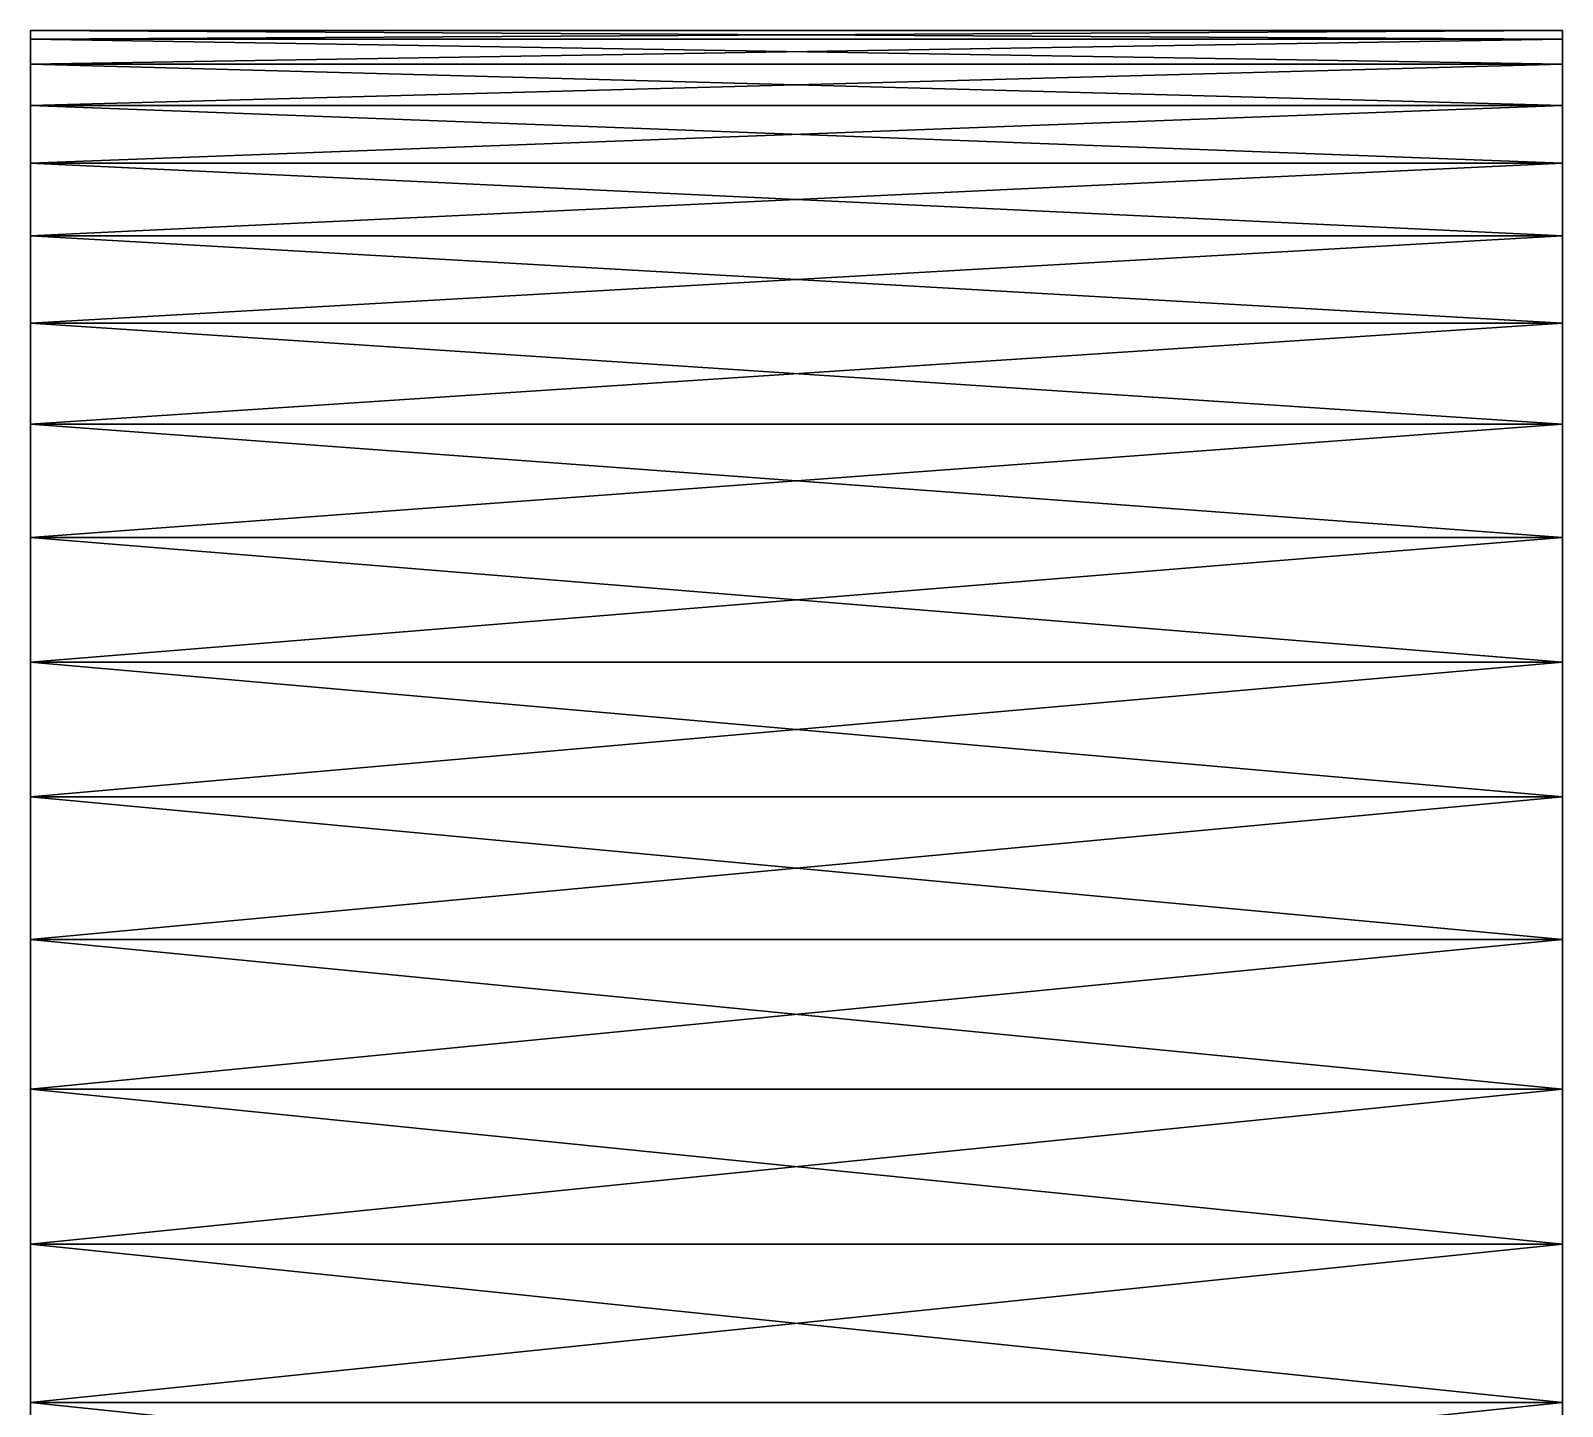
# Model space of a CAD drawing. Extents: x -53 to 3.8, y 0 to 88.2.
# Drawn here: x -46.131 to -42.131, y 84.657 to 88.249 of the extents above; entities that cross this region are included whole.
import ezdxf

# ---------------------------------------------------------------- set-up
doc = ezdxf.new("R2010")
doc.units = 0

msp = doc.modelspace()

# ---------------------------------------------------------------- linework, layer by layer
for points in [[(-46.131, 88.249, 4), (-42.131, 88.2271, 3.58189), (-46.131, 88.2271, 3.58189)], [(-42.131, 88.249, 4), (-42.131, 88.2271, 3.58189), (-46.131, 88.249, 4)], [(-46.131, 83.1902, 5.09861), (-46.131, 88.249, 4), (-46.131, 88.2271, 3.58189)], [(-46.131, 83.5144, 5.39709), (-46.131, 88.249, 4), (-46.131, 83.1902, 5.09861)], [(-46.131, 83.8039, 5.72943), (-46.131, 88.249, 4), (-46.131, 83.5144, 5.39709)], [(-46.131, 84.055, 6.09159), (-46.131, 88.249, 4), (-46.131, 83.8039, 5.72943)], [(-46.131, 84.2647, 6.47917), (-46.131, 88.249, 4), (-46.131, 84.055, 6.09159)], [(-46.131, 84.4306, 6.88748), (-46.131, 88.249, 4), (-46.131, 84.2647, 6.47917)], [(-46.131, 84.5505, 7.31155), (-46.131, 88.249, 4), (-46.131, 84.4306, 6.88748)], [(-46.131, 88.249, 9.5), (-46.131, 88.249, 4), (-46.131, 84.5505, 7.31155)], [(-46.131, 84.623, 7.74625), (-46.131, 88.249, 9.5), (-46.131, 84.5505, 7.31155)], [(-46.131, 84.6473, 8.18628), (-46.131, 88.249, 9.5), (-46.131, 84.623, 7.74625)], [(-46.131, 84.623, 8.62631), (-46.131, 88.249, 9.5), (-46.131, 84.6473, 8.18628)], [(-46.131, 84.5505, 9.061), (-46.131, 88.249, 9.5), (-46.131, 84.623, 8.62631)], [(-46.131, 84.4306, 9.48508), (-46.131, 88.249, 9.5), (-46.131, 84.5505, 9.061)], [(-46.131, 88.2271, 9.91811), (-46.131, 88.249, 9.5), (-46.131, 84.4306, 9.48508)], [(-46.131, 88.249, 9.5), (-42.131, 88.249, 4), (-46.131, 88.249, 4)], [(-42.131, 88.249, 9.5), (-42.131, 88.249, 4), (-46.131, 88.249, 9.5)], [(-46.131, 88.2271, 9.91811), (-42.131, 88.249, 9.5), (-46.131, 88.249, 9.5)], [(-42.131, 88.2271, 9.91811), (-42.131, 88.249, 9.5), (-46.131, 88.2271, 9.91811)], [(-42.131, 88.249, 9.5), (-42.131, 84.249, 13.5), (-42.131, 74.249)], [(-42.131, 88.249, 4), (-42.131, 88.249, 9.5), (-42.131, 74.249)], [(-42.131, 88.249, 9.5), (-42.131, 88.2271, 9.91811), (-42.131, 84.249, 13.5)], [(-42.131, 84.249), (-42.131, 88.249, 4), (-42.131, 74.249)], [(-42.131, 88.2271, 3.58189), (-42.131, 88.249, 4), (-42.131, 84.249)], [(-42.131, 88.2271, 3.58189), (-42.131, 88.1616, 3.16835), (-46.131, 88.1616, 3.16835)], [(-46.131, 88.2271, 3.58189), (-42.131, 88.2271, 3.58189), (-46.131, 88.1616, 3.16835)], [(-46.131, 88.2271, 3.58189), (-46.131, 88.1616, 3.16835), (-46.131, 83.1902, 5.09861)], [(-46.131, 88.1616, 10.3316), (-46.131, 88.2271, 9.91811), (-46.131, 84.4306, 9.48508)], [(-42.131, 88.1616, 10.3316), (-42.131, 88.2271, 9.91811), (-46.131, 88.2271, 9.91811)], [(-46.131, 88.1616, 10.3316), (-42.131, 88.1616, 10.3316), (-46.131, 88.2271, 9.91811)], [(-42.131, 84.249, 13.5), (-42.131, 88.2271, 9.91811), (-42.131, 88.1616, 10.3316)], [(-42.131, 88.1616, 3.16835), (-42.131, 88.2271, 3.58189), (-42.131, 84.249)], [(-42.131, 88.1616, 3.16835), (-42.131, 88.0532, 2.76393), (-46.131, 88.0532, 2.76393)], [(-46.131, 88.1616, 3.16835), (-42.131, 88.1616, 3.16835), (-46.131, 88.0532, 2.76393)], [(-46.131, 88.1616, 3.16835), (-46.131, 88.0532, 2.76393), (-46.131, 83.1902, 5.09861)], [(-46.131, 84.2647, 9.89338), (-46.131, 88.1616, 10.3316), (-46.131, 84.4306, 9.48508)], [(-46.131, 88.0532, 10.7361), (-46.131, 88.1616, 10.3316), (-46.131, 84.2647, 9.89338)], [(-42.131, 88.0532, 10.7361), (-42.131, 88.1616, 10.3316), (-46.131, 88.1616, 10.3316)], [(-46.131, 88.0532, 10.7361), (-42.131, 88.0532, 10.7361), (-46.131, 88.1616, 10.3316)], [(-42.131, 88.1616, 10.3316), (-42.131, 88.0532, 10.7361), (-42.131, 84.249, 13.5)], [(-42.131, 84.249), (-42.131, 88.0532, 2.76393), (-42.131, 88.1616, 3.16835)], [(-42.131, 88.0532, 2.76393), (-42.131, 87.9032, 2.37305), (-46.131, 87.9032, 2.37305)], [(-46.131, 88.0532, 2.76393), (-42.131, 88.0532, 2.76393), (-46.131, 87.9032, 2.37305)], [(-46.131, 82.8351, 4.83761), (-46.131, 88.0532, 2.76393), (-46.131, 87.9032, 2.37305)], [(-46.131, 83.1902, 5.09861), (-46.131, 88.0532, 2.76393), (-46.131, 82.8351, 4.83761)], [(-46.131, 87.9032, 11.1269), (-46.131, 88.0532, 10.7361), (-46.131, 84.2647, 9.89338)], [(-42.131, 87.9032, 11.1269), (-42.131, 88.0532, 10.7361), (-46.131, 88.0532, 10.7361)], [(-46.131, 87.9032, 11.1269), (-42.131, 87.9032, 11.1269), (-46.131, 88.0532, 10.7361)], [(-42.131, 88.0532, 10.7361), (-42.131, 87.9032, 11.1269), (-42.131, 84.249, 13.5)], [(-42.131, 87.9032, 2.37305), (-42.131, 88.0532, 2.76393), (-42.131, 84.249)], [(-42.131, 87.9032, 2.37305), (-42.131, 87.7131, 2), (-46.131, 87.7131, 2)], [(-46.131, 87.9032, 2.37305), (-42.131, 87.9032, 2.37305), (-46.131, 87.7131, 2)], [(-46.131, 87.9032, 2.37305), (-46.131, 87.7131, 2), (-46.131, 82.8351, 4.83761)], [(-46.131, 84.055, 10.281), (-46.131, 87.9032, 11.1269), (-46.131, 84.2647, 9.89338)], [(-46.131, 87.7131, 11.5), (-46.131, 87.9032, 11.1269), (-46.131, 84.055, 10.281)], [(-42.131, 87.7131, 11.5), (-42.131, 87.9032, 11.1269), (-46.131, 87.9032, 11.1269)], [(-46.131, 87.7131, 11.5), (-42.131, 87.7131, 11.5), (-46.131, 87.9032, 11.1269)], [(-42.131, 84.249, 13.5), (-42.131, 87.9032, 11.1269), (-42.131, 87.7131, 11.5)], [(-42.131, 87.7131, 2), (-42.131, 87.9032, 2.37305), (-42.131, 84.249)], [(-42.131, 87.7131, 2), (-42.131, 87.4851, 1.64886), (-46.131, 87.4851, 1.64886)], [(-46.131, 87.7131, 2), (-42.131, 87.7131, 2), (-46.131, 87.4851, 1.64886)], [(-46.131, 87.7131, 2), (-46.131, 87.4851, 1.64886), (-46.131, 82.8351, 4.83761)], [(-46.131, 87.4851, 11.8511), (-46.131, 87.7131, 11.5), (-46.131, 84.055, 10.281)], [(-42.131, 87.4851, 11.8511), (-42.131, 87.7131, 11.5), (-46.131, 87.7131, 11.5)], [(-46.131, 87.4851, 11.8511), (-42.131, 87.4851, 11.8511), (-46.131, 87.7131, 11.5)], [(-42.131, 87.7131, 11.5), (-42.131, 87.4851, 11.8511), (-42.131, 84.249, 13.5)], [(-42.131, 84.6671, 0.02191), (-42.131, 87.7131, 2), (-42.131, 84.249)], [(-42.131, 87.4851, 1.64886), (-42.131, 87.7131, 2), (-42.131, 84.6671, 0.02191)], [(-42.131, 87.4851, 1.64886), (-42.131, 87.2216, 1.32348), (-46.131, 87.2216, 1.32348)], [(-46.131, 87.4851, 1.64886), (-42.131, 87.4851, 1.64886), (-46.131, 87.2216, 1.32348)], [(-46.131, 87.4851, 1.64886), (-46.131, 87.2216, 1.32348), (-46.131, 82.4534, 4.61726)], [(-46.131, 82.8351, 4.83761), (-46.131, 87.4851, 1.64886), (-46.131, 82.4534, 4.61726)], [(-46.131, 83.8039, 10.6431), (-46.131, 87.4851, 11.8511), (-46.131, 84.055, 10.281)], [(-46.131, 87.2216, 12.1765), (-46.131, 87.4851, 11.8511), (-46.131, 83.8039, 10.6431)], [(-42.131, 87.2216, 12.1765), (-42.131, 87.4851, 11.8511), (-46.131, 87.4851, 11.8511)], [(-46.131, 87.2216, 12.1765), (-42.131, 87.2216, 12.1765), (-46.131, 87.4851, 11.8511)], [(-42.131, 87.4851, 11.8511), (-42.131, 87.2216, 12.1765), (-42.131, 84.249, 13.5)], [(-42.131, 87.2216, 1.32348), (-42.131, 87.4851, 1.64886), (-42.131, 84.6671, 0.02191)], [(-42.131, 87.2216, 1.32348), (-42.131, 86.9255, 1.02742), (-46.131, 86.9255, 1.02742)], [(-46.131, 87.2216, 1.32348), (-42.131, 87.2216, 1.32348), (-46.131, 86.9255, 1.02742)], [(-46.131, 82.4534, 4.61726), (-46.131, 87.2216, 1.32348), (-46.131, 86.9255, 1.02742)], [(-46.131, 86.9255, 12.4726), (-46.131, 87.2216, 12.1765), (-46.131, 83.8039, 10.6431)], [(-42.131, 86.9255, 12.4726), (-42.131, 87.2216, 12.1765), (-46.131, 87.2216, 12.1765)], [(-46.131, 86.9255, 12.4726), (-42.131, 86.9255, 12.4726), (-46.131, 87.2216, 12.1765)], [(-42.131, 84.249, 13.5), (-42.131, 87.2216, 12.1765), (-42.131, 86.9255, 12.4726)], [(-42.131, 84.6671, 0.02191), (-42.131, 86.9255, 1.02742), (-42.131, 87.2216, 1.32348)], [(-42.131, 86.9255, 1.02742), (-42.131, 86.6001, 0.76393), (-46.131, 86.6001, 0.76393)], [(-46.131, 86.9255, 1.02742), (-42.131, 86.9255, 1.02742), (-46.131, 86.6001, 0.76393)], [(-46.131, 86.9255, 1.02742), (-46.131, 86.6001, 0.76393), (-46.131, 82.4534, 4.61726)], [(-46.131, 83.8039, 10.6431), (-46.131, 86.6001, 12.7361), (-46.131, 86.9255, 12.4726)], [(-42.131, 86.6001, 12.7361), (-42.131, 86.9255, 12.4726), (-46.131, 86.9255, 12.4726)], [(-46.131, 86.6001, 12.7361), (-42.131, 86.6001, 12.7361), (-46.131, 86.9255, 12.4726)], [(-42.131, 86.9255, 12.4726), (-42.131, 86.6001, 12.7361), (-42.131, 84.249, 13.5)], [(-42.131, 86.6001, 0.76393), (-42.131, 86.9255, 1.02742), (-42.131, 84.6671, 0.02191)], [(-42.131, 86.6001, 0.76393), (-42.131, 86.249, 0.5359), (-46.131, 86.249, 0.5359)], [(-46.131, 86.6001, 0.76393), (-42.131, 86.6001, 0.76393), (-46.131, 86.249, 0.5359)], [(-46.131, 86.6001, 0.76393), (-46.131, 86.249, 0.5359), (-46.131, 82.4534, 4.61726)], [(-46.131, 83.5144, 10.9755), (-46.131, 86.6001, 12.7361), (-46.131, 83.8039, 10.6431)], [(-46.131, 86.249, 12.9641), (-46.131, 86.6001, 12.7361), (-46.131, 83.5144, 10.9755)], [(-42.131, 86.249, 12.9641), (-42.131, 86.6001, 12.7361), (-46.131, 86.6001, 12.7361)], [(-46.131, 86.249, 12.9641), (-42.131, 86.249, 12.9641), (-46.131, 86.6001, 12.7361)], [(-42.131, 86.6001, 12.7361), (-42.131, 86.249, 12.9641), (-42.131, 84.249, 13.5)], [(-42.131, 86.249, 0.5359), (-42.131, 86.6001, 0.76393), (-42.131, 84.6671, 0.02191)], [(-42.131, 86.249, 0.5359), (-42.131, 85.8759, 0.34582), (-46.131, 85.8759, 0.34582)], [(-46.131, 86.249, 0.5359), (-42.131, 86.249, 0.5359), (-46.131, 85.8759, 0.34582)], [(-46.131, 82.4534, 4.61726), (-46.131, 86.249, 0.5359), (-46.131, 85.8759, 0.34582)], [(-46.131, 85.8759, 13.1542), (-46.131, 86.249, 12.9641), (-46.131, 83.5144, 10.9755)], [(-42.131, 85.8759, 13.1542), (-42.131, 86.249, 12.9641), (-46.131, 86.249, 12.9641)], [(-46.131, 85.8759, 13.1542), (-42.131, 85.8759, 13.1542), (-46.131, 86.249, 12.9641)], [(-42.131, 84.249, 13.5), (-42.131, 86.249, 12.9641), (-42.131, 85.8759, 13.1542)], [(-42.131, 84.6671, 0.02191), (-42.131, 85.8759, 0.34582), (-42.131, 86.249, 0.5359)], [(-42.131, 85.8759, 0.34582), (-42.131, 85.4851, 0.19577), (-46.131, 85.4851, 0.19577)], [(-46.131, 85.8759, 0.34582), (-42.131, 85.8759, 0.34582), (-46.131, 85.4851, 0.19577)], [(-46.131, 85.8759, 0.34582), (-46.131, 85.4851, 0.19577), (-46.131, 82.4534, 4.61726)], [(-46.131, 83.5144, 10.9755), (-46.131, 85.4851, 13.3042), (-46.131, 85.8759, 13.1542)], [(-42.131, 85.4851, 13.3042), (-42.131, 85.8759, 13.1542), (-46.131, 85.8759, 13.1542)], [(-46.131, 85.4851, 13.3042), (-42.131, 85.4851, 13.3042), (-46.131, 85.8759, 13.1542)], [(-42.131, 85.8759, 13.1542), (-42.131, 85.4851, 13.3042), (-42.131, 84.249, 13.5)], [(-42.131, 85.4851, 0.19577), (-42.131, 85.8759, 0.34582), (-42.131, 84.6671, 0.02191)], [(-42.131, 85.4851, 0.19577), (-42.131, 85.0807, 0.08741), (-46.131, 85.0807, 0.08741)], [(-46.131, 85.4851, 0.19577), (-42.131, 85.4851, 0.19577), (-46.131, 85.0807, 0.08741)], [(-46.131, 85.4851, 0.19577), (-46.131, 85.0807, 0.08741), (-46.131, 82.4534, 4.61726)], [(-46.131, 83.1902, 11.2739), (-46.131, 85.4851, 13.3042), (-46.131, 83.5144, 10.9755)], [(-46.131, 85.0807, 13.4126), (-46.131, 85.4851, 13.3042), (-46.131, 83.1902, 11.2739)], [(-42.131, 85.0807, 13.4126), (-42.131, 85.4851, 13.3042), (-46.131, 85.4851, 13.3042)], [(-46.131, 85.0807, 13.4126), (-42.131, 85.0807, 13.4126), (-46.131, 85.4851, 13.3042)], [(-42.131, 85.4851, 13.3042), (-42.131, 85.0807, 13.4126), (-42.131, 84.249, 13.5)], [(-42.131, 85.0807, 0.08741), (-42.131, 85.4851, 0.19577), (-42.131, 84.6671, 0.02191)], [(-42.131, 85.0807, 0.08741), (-42.131, 84.6671, 0.02191), (-46.131, 84.6671, 0.02191)], [(-46.131, 85.0807, 0.08741), (-42.131, 85.0807, 0.08741), (-46.131, 84.6671, 0.02191)], [(-46.131, 82.4534, 4.61726), (-46.131, 85.0807, 0.08741), (-46.131, 84.6671, 0.02191)], [(-46.131, 84.6671, 13.4781), (-46.131, 85.0807, 13.4126), (-46.131, 83.1902, 11.2739)], [(-42.131, 84.6671, 13.4781), (-42.131, 85.0807, 13.4126), (-46.131, 85.0807, 13.4126)], [(-46.131, 84.6671, 13.4781), (-42.131, 84.6671, 13.4781), (-46.131, 85.0807, 13.4126)], [(-42.131, 84.249, 13.5), (-42.131, 85.0807, 13.4126), (-42.131, 84.6671, 13.4781)], [(-46.131, 84.6671, 0.02191), (-42.131, 84.249), (-46.131, 84.249)], [(-42.131, 84.6671, 0.02191), (-42.131, 84.249), (-46.131, 84.6671, 0.02191)], [(-46.131, 84.249), (-46.131, 82.4534, 4.61726), (-46.131, 84.6671, 0.02191)], [(-46.131, 83.1902, 11.2739), (-46.131, 84.249, 13.5), (-46.131, 84.6671, 13.4781)], [(-46.131, 84.249, 13.5), (-42.131, 84.6671, 13.4781), (-46.131, 84.6671, 13.4781)], [(-42.131, 84.249, 13.5), (-42.131, 84.6671, 13.4781), (-46.131, 84.249, 13.5)]]:
    msp.add_3dface(points)

doc.saveas('drawing.dxf')
